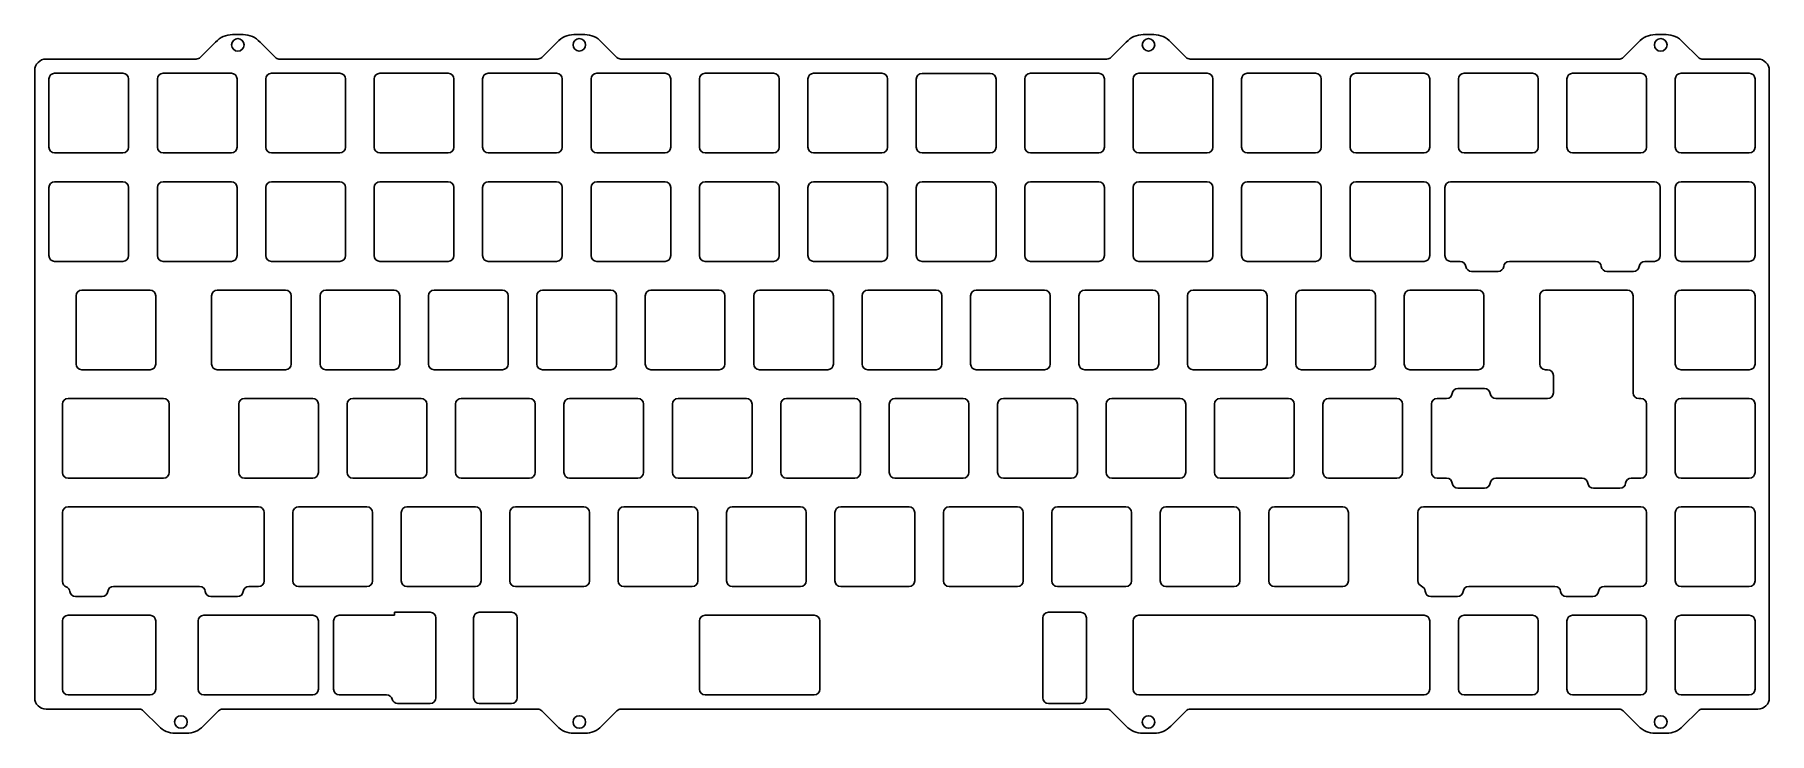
# Model space of a CAD drawing. Header units: millimetres. Extents: x 791 to 1096, y -975 to -852.
import ezdxf

# ---------------------------------------------------------------- set-up
doc = ezdxf.new("R2010")
doc.units = ezdxf.units.MM
doc.header["$MEASUREMENT"] = 0
doc.layers.add('SHAPE2DVIEW001', color=7, linetype='CONTINUOUS')

msp = doc.modelspace()

# ---------------------------------------------------------------- linework, layer by layer
at = {"layer": 'SHAPE2DVIEW001'}
for p, q in [((820.44, -856.02), (823.15, -853.31)), ((826.1, -852.02), (828, -852.02)), ((830.95, -853.32), (833.66, -856.03)), ((880.44, -856.02), (883.15, -853.31)), ((886.1, -852.02), (888.01, -852.02)), ((890.95, -853.31), (893.66, -856.02)), ((980.44, -856.02), (983.15, -853.31)), ((986.1, -852.02), (988.01, -852.02)), ((990.95, -853.31), (993.66, -856.02)), ((1070.44, -856.03), (1073.15, -853.32)), ((1076.1, -852.02), (1078, -852.02)), ((1080.95, -853.32), (1083.66, -856.03)), ((819.74, -856.31), (793.36, -856.31)), ((879.74, -856.31), (834.24, -856.31)), ((979.74, -856.31), (894.37, -856.31)), ((1069.87, -856.31), (994.37, -856.31)), ((1094.12, -856.31), (1084.24, -856.31)), ((791.36, -858.31), (791.36, -968.57)), ((794.86, -858.81), (806.86, -858.81)), ((813.91, -858.81), (825.91, -858.81)), ((832.96, -858.81), (844.96, -858.81)), ((852.01, -858.81), (864.01, -858.81)), ((871.06, -858.81), (883.06, -858.81)), ((890.11, -858.81), (902.11, -858.81)), ((909.16, -858.81), (921.16, -858.81)), ((928.21, -858.81), (940.21, -858.81)), ((947.26, -858.82), (959.26, -858.82)), ((966.31, -858.81), (978.31, -858.81)), ((985.36, -858.81), (997.36, -858.81)), ((1004.41, -858.81), (1016.41, -858.81)), ((1023.46, -858.81), (1035.46, -858.81)), ((1042.51, -858.81), (1054.51, -858.81)), ((1061.56, -858.81), (1073.56, -858.81)), ((1080.61, -858.81), (1092.61, -858.81)), ((1096.12, -968.57), (1096.12, -858.31)), ((793.86, -871.81), (793.86, -859.81)), ((807.86, -859.81), (807.86, -871.81)), ((812.91, -871.81), (812.91, -859.81)), ((826.91, -859.81), (826.91, -871.81)), ((831.96, -871.81), (831.96, -859.81)), ((845.96, -859.81), (845.96, -871.81)), ((851.01, -871.81), (851.01, -859.81)), ((865.01, -859.81), (865.01, -871.81)), ((870.06, -871.81), (870.06, -859.81)), ((884.06, -859.81), (884.06, -871.81)), ((889.11, -871.81), (889.11, -859.81)), ((903.11, -859.81), (903.11, -871.81)), ((908.16, -871.81), (908.16, -859.81)), ((922.16, -859.81), (922.16, -871.81)), ((927.21, -871.81), (927.21, -859.81)), ((941.21, -859.81), (941.21, -871.81)), ((946.26, -871.81), (946.26, -859.82)), ((960.26, -859.82), (960.26, -871.81)), ((965.31, -871.81), (965.31, -859.81)), ((979.31, -859.81), (979.31, -871.81)), ((984.36, -871.81), (984.36, -859.81)), ((998.36, -859.81), (998.36, -871.81)), ((1003.41, -871.81), (1003.41, -859.81)), ((1017.41, -859.81), (1017.41, -871.81)), ((1022.46, -871.81), (1022.46, -859.81)), ((1036.46, -859.81), (1036.46, -871.81)), ((1041.51, -871.81), (1041.51, -859.81)), ((1055.51, -859.81), (1055.51, -871.81)), ((1060.56, -871.81), (1060.56, -859.81)), ((1074.56, -859.81), (1074.56, -871.81)), ((1079.61, -871.81), (1079.61, -859.81)), ((1093.61, -859.81), (1093.61, -871.81)), ((806.86, -872.81), (794.86, -872.81)), ((825.91, -872.81), (813.91, -872.81)), ((844.96, -872.81), (832.96, -872.81)), ((864.01, -872.81), (852.01, -872.81)), ((883.06, -872.81), (871.06, -872.81)), ((902.11, -872.81), (890.11, -872.81)), ((921.16, -872.81), (909.16, -872.81)), ((940.21, -872.81), (928.21, -872.81)), ((959.26, -872.81), (947.26, -872.81)), ((978.31, -872.81), (966.31, -872.81)), ((997.36, -872.81), (985.36, -872.81)), ((1016.41, -872.81), (1004.41, -872.81)), ((1035.46, -872.81), (1023.46, -872.81)), ((1054.51, -872.81), (1042.51, -872.81)), ((1073.56, -872.81), (1061.56, -872.81)), ((1092.61, -872.81), (1080.61, -872.81)), ((793.86, -890.86), (793.86, -878.86)), ((794.86, -877.86), (806.86, -877.86)), ((807.86, -878.86), (807.86, -890.86)), ((812.91, -890.86), (812.91, -878.86)), ((813.91, -877.86), (825.91, -877.86)), ((826.91, -878.86), (826.91, -890.86)), ((831.96, -890.86), (831.96, -878.86)), ((832.96, -877.86), (844.96, -877.86)), ((845.96, -878.86), (845.96, -890.86)), ((851.01, -890.86), (851.01, -878.86)), ((852.01, -877.86), (864.01, -877.86)), ((865.01, -878.86), (865.01, -890.86)), ((870.06, -890.86), (870.06, -878.86)), ((871.06, -877.86), (883.06, -877.86)), ((884.06, -878.86), (884.06, -890.86)), ((889.11, -890.86), (889.11, -878.86)), ((890.11, -877.86), (902.11, -877.86)), ((903.11, -878.86), (903.11, -890.86)), ((908.16, -890.86), (908.16, -878.86)), ((909.16, -877.86), (921.16, -877.86)), ((922.16, -878.86), (922.16, -890.86)), ((927.21, -890.86), (927.21, -878.86)), ((928.21, -877.86), (940.21, -877.86)), ((941.21, -878.86), (941.21, -890.86)), ((946.26, -890.86), (946.26, -878.87)), ((947.26, -877.87), (959.26, -877.87)), ((960.26, -878.87), (960.26, -890.86)), ((965.31, -890.86), (965.31, -878.86)), ((966.31, -877.86), (978.31, -877.86)), ((979.31, -878.86), (979.31, -890.86)), ((984.36, -890.86), (984.36, -878.86)), ((985.36, -877.86), (997.36, -877.86)), ((998.36, -878.86), (998.36, -890.86)), ((1003.41, -890.86), (1003.41, -878.86)), ((1004.41, -877.86), (1016.41, -877.86)), ((1017.41, -878.86), (1017.41, -890.86)), ((1022.46, -890.86), (1022.46, -878.86)), ((1023.46, -877.86), (1035.46, -877.86)), ((1036.46, -878.86), (1036.46, -890.86)), ((1039.13, -890.86), (1039.13, -878.86)), ((1040.13, -877.86), (1075.94, -877.86)), ((1076.94, -878.86), (1076.94, -890.86)), ((1079.61, -890.86), (1079.61, -878.86)), ((1080.61, -877.86), (1092.61, -877.86)), ((1093.61, -878.86), (1093.61, -890.86)), ((806.86, -891.86), (794.86, -891.86)), ((825.91, -891.86), (813.91, -891.86)), ((844.96, -891.86), (832.96, -891.86)), ((864.01, -891.86), (852.01, -891.86)), ((883.06, -891.86), (871.06, -891.86)), ((902.11, -891.86), (890.11, -891.86)), ((921.16, -891.86), (909.16, -891.86)), ((940.21, -891.86), (928.21, -891.86)), ((959.26, -891.86), (947.26, -891.86)), ((978.31, -891.86), (966.31, -891.86)), ((997.36, -891.86), (985.36, -891.86)), ((1016.41, -891.86), (1004.41, -891.86)), ((1035.46, -891.86), (1023.46, -891.86)), ((1041.81, -891.86), (1040.13, -891.86)), ((1065.61, -891.86), (1050.45, -891.86)), ((1075.94, -891.86), (1074.26, -891.86)), ((1092.61, -891.86), (1080.61, -891.86)), ((1048.46, -893.63), (1043.8, -893.63)), ((1072.28, -893.63), (1067.6, -893.63)), ((798.62, -909.91), (798.62, -897.91)), ((799.62, -896.91), (811.63, -896.91)), ((812.63, -897.91), (812.63, -909.91)), ((822.44, -909.91), (822.44, -897.91)), ((823.44, -896.91), (835.44, -896.91)), ((836.44, -897.91), (836.44, -909.91)), ((841.49, -909.91), (841.49, -897.91)), ((842.49, -896.91), (854.49, -896.91)), ((855.49, -897.91), (855.49, -909.91)), ((860.54, -909.91), (860.54, -897.91)), ((861.54, -896.91), (873.54, -896.91)), ((874.54, -897.91), (874.54, -909.91)), ((879.59, -909.91), (879.59, -897.91)), ((880.59, -896.91), (892.59, -896.91)), ((893.59, -897.91), (893.59, -909.91)), ((898.64, -909.91), (898.64, -897.91)), ((899.64, -896.91), (911.64, -896.91)), ((912.64, -897.91), (912.64, -909.91)), ((917.69, -909.91), (917.69, -897.91)), ((918.69, -896.91), (930.69, -896.91)), ((931.69, -897.91), (931.69, -909.91)), ((936.74, -909.91), (936.74, -897.91)), ((937.74, -896.91), (949.74, -896.91)), ((950.74, -897.91), (950.74, -909.91)), ((955.79, -909.91), (955.79, -897.91)), ((956.79, -896.91), (968.79, -896.91)), ((969.79, -897.91), (969.79, -909.91)), ((974.84, -909.91), (974.84, -897.92)), ((975.84, -896.92), (987.84, -896.92)), ((988.84, -897.92), (988.84, -909.91)), ((993.89, -909.91), (993.89, -897.91)), ((994.89, -896.91), (1006.89, -896.91)), ((1007.89, -897.91), (1007.89, -909.91)), ((1012.94, -909.91), (1012.94, -897.91)), ((1013.94, -896.91), (1025.94, -896.91)), ((1026.94, -897.91), (1026.94, -909.91)), ((1031.99, -909.91), (1031.99, -897.91)), ((1032.99, -896.91), (1044.99, -896.91)), ((1045.99, -897.91), (1045.99, -909.91)), ((1055.8, -909.91), (1055.8, -897.91)), ((1056.8, -896.91), (1071.18, -896.91)), ((1072.18, -914.96), (1072.18, -897.91)), ((1079.61, -909.91), (1079.61, -897.91)), ((1080.61, -896.91), (1092.61, -896.91)), ((1093.61, -897.91), (1093.61, -909.91)), ((811.63, -910.91), (799.62, -910.91)), ((835.44, -910.91), (823.44, -910.91)), ((854.49, -910.91), (842.49, -910.91)), ((873.54, -910.91), (861.54, -910.91)), ((892.59, -910.91), (880.59, -910.91)), ((911.64, -910.91), (899.64, -910.91)), ((930.69, -910.91), (918.69, -910.91)), ((949.74, -910.91), (937.74, -910.91)), ((968.79, -910.91), (956.79, -910.91)), ((987.84, -910.91), (975.84, -910.91)), ((1006.89, -910.91), (994.89, -910.91)), ((1025.94, -910.91), (1013.94, -910.91)), ((1044.99, -910.91), (1032.99, -910.91)), ((1057.18, -910.91), (1056.8, -910.91)), ((1092.61, -910.91), (1080.61, -910.91)), ((1041.42, -914.19), (1046.08, -914.19)), ((1058.18, -914.96), (1058.18, -911.91)), ((796.24, -928.97), (796.24, -916.96)), ((797.24, -915.96), (814.01, -915.96)), ((815.01, -916.96), (815.01, -928.96)), ((827.2, -928.96), (827.2, -916.96)), ((828.2, -915.96), (840.2, -915.96)), ((841.2, -916.96), (841.2, -928.96)), ((846.25, -928.96), (846.25, -916.96)), ((847.25, -915.96), (859.25, -915.96)), ((860.25, -916.96), (860.25, -928.96)), ((865.3, -928.96), (865.3, -916.96)), ((866.3, -915.96), (878.3, -915.96)), ((879.3, -916.96), (879.3, -928.96)), ((884.35, -928.96), (884.35, -916.96)), ((885.35, -915.96), (897.35, -915.96)), ((898.35, -916.96), (898.35, -928.96)), ((903.4, -928.96), (903.4, -916.96)), ((904.4, -915.96), (916.4, -915.96)), ((917.4, -916.96), (917.4, -928.96)), ((922.45, -928.96), (922.45, -916.96)), ((923.45, -915.96), (935.45, -915.96)), ((936.45, -916.96), (936.45, -928.96)), ((941.5, -928.96), (941.5, -916.96)), ((942.5, -915.96), (954.5, -915.96)), ((955.5, -916.96), (955.5, -928.96)), ((960.55, -928.96), (960.55, -916.96)), ((961.55, -915.96), (973.55, -915.96)), ((974.55, -916.96), (974.55, -928.96)), ((979.6, -928.96), (979.6, -916.96)), ((980.6, -915.96), (992.6, -915.96)), ((993.6, -916.96), (993.6, -928.96)), ((998.65, -928.96), (998.65, -916.96)), ((999.65, -915.96), (1011.65, -915.96)), ((1012.65, -916.96), (1012.65, -928.96)), ((1017.7, -928.96), (1017.7, -916.96)), ((1018.7, -915.96), (1030.7, -915.96)), ((1031.7, -916.96), (1031.7, -928.96)), ((1036.75, -928.96), (1036.75, -916.96)), ((1037.75, -915.96), (1039.43, -915.96)), ((1048.07, -915.96), (1057.18, -915.96)), ((1073.18, -915.96), (1073.56, -915.96)), ((1074.56, -916.96), (1074.56, -928.96)), ((1079.61, -928.96), (1079.61, -916.96)), ((1080.61, -915.96), (1092.61, -915.96)), ((1093.61, -916.96), (1093.61, -928.96)), ((810.24, -929.97), (797.24, -929.97)), ((810.24, -929.96), (810.24, -929.97)), ((814.01, -929.96), (810.24, -929.96)), ((840.2, -929.96), (828.2, -929.96)), ((859.25, -929.96), (847.25, -929.96)), ((878.3, -929.96), (866.3, -929.96)), ((897.35, -929.96), (885.35, -929.96)), ((916.4, -929.96), (904.4, -929.96)), ((935.45, -929.96), (923.45, -929.96)), ((954.5, -929.96), (942.5, -929.96)), ((973.55, -929.96), (961.55, -929.96)), ((992.6, -929.96), (980.6, -929.96)), ((1011.65, -929.96), (999.65, -929.96)), ((1030.7, -929.96), (1018.7, -929.96)), ((1039.43, -929.96), (1037.75, -929.96)), ((1046.08, -931.73), (1041.42, -931.73)), ((1050.75, -929.96), (1048.07, -929.96)), ((1063.23, -929.96), (1050.75, -929.96)), ((1069.89, -931.73), (1065.22, -931.73)), ((1073.56, -929.96), (1071.88, -929.96)), ((1092.61, -929.96), (1080.61, -929.96)), ((797.24, -935.01), (830.68, -935.01)), ((837.72, -935.01), (849.73, -935.01)), ((856.77, -935.01), (868.78, -935.01)), ((875.82, -935.01), (887.83, -935.01)), ((894.87, -935.01), (906.88, -935.01)), ((913.92, -935.01), (925.93, -935.01)), ((932.97, -935.01), (944.98, -935.01)), ((952.02, -935.01), (964.03, -935.01)), ((971.07, -935.01), (983.08, -935.01)), ((990.12, -935.01), (1002.12, -935.01)), ((1009.17, -935.01), (1021.18, -935.01)), ((1035.37, -935.01), (1073.56, -935.01)), ((1080.61, -935.01), (1092.61, -935.01)), ((796.24, -948.14), (796.24, -936.01)), ((831.68, -936.01), (831.68, -948.01)), ((836.72, -948.01), (836.72, -936.01)), ((850.73, -936.01), (850.73, -948.01)), ((855.77, -948.01), (855.77, -936.01)), ((869.78, -936.01), (869.78, -948.01)), ((874.82, -948.01), (874.82, -936.01)), ((888.83, -936.01), (888.83, -948.01)), ((893.87, -948.01), (893.87, -936.01)), ((907.88, -936.01), (907.88, -948.01)), ((912.92, -948.01), (912.92, -936.01)), ((926.93, -936.01), (926.93, -948.01)), ((931.97, -948.01), (931.97, -936.01)), ((945.98, -936.01), (945.98, -948.01)), ((951.02, -948.01), (951.02, -936.01)), ((965.03, -936.01), (965.03, -948.01)), ((970.07, -948.01), (970.07, -936.01)), ((984.08, -936.01), (984.08, -948.01)), ((989.12, -948.01), (989.12, -936.01)), ((1003.12, -936.01), (1003.12, -948.01)), ((1008.17, -948.01), (1008.17, -936.01)), ((1022.18, -936.01), (1022.18, -948.01)), ((1034.37, -948.01), (1034.37, -936.01)), ((1074.56, -936.01), (1074.56, -948.01)), ((1079.61, -948.01), (1079.61, -936.01)), ((1093.61, -936.01), (1093.61, -948.01)), ((803.21, -950.78), (798.54, -950.78)), ((820.34, -949.01), (805.19, -949.01)), ((827.01, -950.78), (822.33, -950.78)), ((830.68, -949.01), (828.99, -949.01)), ((849.73, -949.01), (837.72, -949.01)), ((868.78, -949.01), (856.77, -949.01)), ((887.83, -949.01), (875.82, -949.01)), ((906.88, -949.01), (894.87, -949.01)), ((925.93, -949.01), (913.92, -949.01)), ((944.98, -949.01), (932.97, -949.01)), ((964.03, -949.01), (952.02, -949.01)), ((983.08, -949.01), (971.07, -949.01)), ((1002.12, -949.01), (990.12, -949.01)), ((1021.18, -949.01), (1009.17, -949.01)), ((1041.32, -950.78), (1036.67, -950.78)), ((1058.47, -949.01), (1043.31, -949.01)), ((1065.12, -950.78), (1060.45, -950.78)), ((1073.56, -949.01), (1067.1, -949.01)), ((1092.61, -949.01), (1080.61, -949.01)), ((860.84, -953.54), (854.57, -953.54)), ((854.57, -954.06), (854.57, -953.54)), ((869.48, -953.54), (875.13, -953.54)), ((969.49, -953.54), (975.13, -953.54)), ((796.24, -967.06), (796.24, -955.06)), ((797.24, -954.06), (811.63, -954.06)), ((812.63, -955.06), (812.63, -967.06)), ((820.06, -967.06), (820.06, -955.06)), ((821.06, -954.06), (840.2, -954.06)), ((841.2, -955.06), (841.2, -967.06)), ((843.87, -967.06), (843.87, -955.06)), ((844.87, -954.06), (854.57, -954.06)), ((861.84, -954.54), (861.84, -968.56)), ((868.48, -968.56), (868.48, -954.54)), ((876.13, -954.54), (876.13, -968.56)), ((908.16, -967.06), (908.16, -955.06)), ((909.16, -954.06), (928.31, -954.06)), ((929.31, -955.06), (929.31, -967.06)), ((968.49, -968.56), (968.49, -954.54)), ((976.13, -954.54), (976.13, -968.56)), ((984.36, -967.06), (984.36, -955.06)), ((985.36, -954.06), (1035.46, -954.06)), ((1036.46, -955.06), (1036.46, -967.06)), ((1041.51, -967.06), (1041.51, -955.06)), ((1042.51, -954.06), (1054.51, -954.06)), ((1055.51, -955.06), (1055.51, -961.55)), ((1060.56, -967.06), (1060.56, -955.06)), ((1061.56, -954.06), (1073.56, -954.06)), ((1074.56, -955.06), (1074.56, -967.06)), ((1079.61, -967.06), (1079.61, -955.06)), ((1080.61, -954.06), (1092.61, -954.06)), ((1093.61, -955.06), (1093.61, -967.06)), ((1055.51, -961.55), (1055.51, -967.06)), ((811.63, -968.06), (797.24, -968.06)), ((840.2, -968.06), (821.06, -968.06)), ((853.19, -968.06), (844.87, -968.06)), ((928.31, -968.06), (909.16, -968.06)), ((1035.46, -968.06), (985.36, -968.06)), ((1054.51, -968.06), (1042.51, -968.06)), ((1073.56, -968.06), (1061.56, -968.06)), ((1092.61, -968.06), (1080.61, -968.06)), ((793.36, -970.57), (801, -970.57)), ((801.11, -970.56), (809.74, -970.56)), ((813.15, -973.56), (810.44, -970.85)), ((823.66, -970.85), (820.95, -973.56)), ((824.37, -970.56), (855.61, -970.56)), ((860.84, -969.56), (855.12, -969.56)), ((855.72, -970.57), (879.74, -970.57)), ((875.13, -969.56), (869.48, -969.56)), ((883.15, -973.57), (880.44, -970.86)), ((893.66, -970.86), (890.95, -973.57)), ((894.37, -970.57), (915.76, -970.57)), ((915.87, -970.56), (970.37, -970.56)), ((975.13, -969.56), (969.49, -969.56)), ((970.48, -970.57), (979.74, -970.57)), ((983.15, -973.57), (980.44, -970.86)), ((993.66, -970.86), (990.95, -973.57)), ((994.37, -970.57), (1032.53, -970.57)), ((1032.64, -970.56), (1069.74, -970.56)), ((1073.15, -973.56), (1070.44, -970.85)), ((1083.66, -970.85), (1080.95, -973.56)), ((1084.37, -970.56), (1087.14, -970.56)), ((1087.25, -970.57), (1094.12, -970.57)), ((816.06, -974.81), (818.05, -974.81)), ((886.05, -974.81), (888.05, -974.81)), ((986.05, -974.81), (988.05, -974.81)), ((1076.06, -974.81), (1078.05, -974.81))]:
    msp.add_line(p, q, dxfattribs=at)
for centre in [(827.05, -853.82), (887.05, -853.81), (987.05, -853.81), (1077.05, -853.82), (817.05, -972.81), (887.05, -972.82), (987.05, -972.82), (1077.05, -972.81)]:
    msp.add_circle(centre, 1.1, dxfattribs=at)
for centre, radius, start, end in [((826.1, -856.02), 4, 90, 137.3861), ((828, -856.02), 4, 42.4542, 90), ((886.1, -856.02), 4, 90, 137.3861), ((888.01, -856.02), 4, 42.6139, 90), ((986.1, -856.02), 4, 90, 137.3861), ((988.01, -856.02), 4, 42.6139, 90), ((1076.1, -856.02), 4, 90, 137.5458), ((1078, -856.02), 4, 42.4542, 90), ((793.36, -858.31), 2, 90, 180), ((819.74, -855.31), 1, -90, -45), ((834.37, -855.32), 1, -135, -97.3502), ((879.74, -855.31), 1, -90, -45), ((894.37, -855.31), 1, -135, -90), ((979.74, -855.31), 1, -90, -45), ((994.37, -855.31), 1, -135, -90), ((1069.74, -855.32), 1, -82.6498, -45), ((1084.37, -855.32), 1, -135, -97.3502), ((1094.12, -858.31), 2, 0, 90), ((794.86, -859.81), 1, 90, 180), ((806.86, -859.81), 1, 0, 90), ((813.91, -859.81), 1, 90, 180), ((825.91, -859.81), 1, 0, 90), ((832.96, -859.81), 1, 90, 180), ((844.96, -859.81), 1, 0, 90), ((852.01, -859.81), 1, 90, 180), ((864.01, -859.81), 1, 0, 90), ((871.06, -859.81), 1, 90, 180), ((883.06, -859.81), 1, 0, 90), ((890.11, -859.81), 1, 90, 180), ((902.11, -859.81), 1, 0, 90), ((909.16, -859.81), 1, 90, 180), ((921.16, -859.81), 1, 0, 90), ((928.21, -859.81), 1, 90, 180), ((940.21, -859.81), 1, 0, 90), ((947.26, -859.82), 1, 90, 180), ((959.26, -859.82), 1, 0, 90), ((966.31, -859.81), 1, 90, 180), ((978.31, -859.81), 1, 0, 90), ((985.36, -859.81), 1, 90, 180), ((997.36, -859.81), 1, 0, 90), ((1004.41, -859.81), 1, 90, 180), ((1016.41, -859.81), 1, 0, 90), ((1023.46, -859.81), 1, 90, 180), ((1035.46, -859.81), 1, 0, 90), ((1042.51, -859.81), 1, 90, 180), ((1054.51, -859.81), 1, 0, 90), ((1061.56, -859.81), 1, 90, 180), ((1073.56, -859.81), 1, 0, 90), ((1080.61, -859.81), 1, 90, 180), ((1092.61, -859.81), 1, 0, 90), ((794.86, -871.81), 1, 180, -90), ((806.86, -871.81), 1, -90, 0), ((813.91, -871.81), 1, 180, -90), ((825.91, -871.81), 1, -90, 0), ((832.96, -871.81), 1, 180, -90), ((844.96, -871.81), 1, -90, 0), ((852.01, -871.81), 1, 180, -90), ((864.01, -871.81), 1, -90, 0), ((871.06, -871.81), 1, 180, -90), ((883.06, -871.81), 1, -90, 0), ((890.11, -871.81), 1, 180, -90), ((902.11, -871.81), 1, -90, 0), ((909.16, -871.81), 1, 180, -90), ((921.16, -871.81), 1, -90, 0), ((928.21, -871.81), 1, 180, -90), ((940.21, -871.81), 1, -90, 0), ((947.26, -871.81), 1, 180, -90), ((959.26, -871.81), 1, -90, 0), ((966.31, -871.81), 1, 180, -90), ((978.31, -871.81), 1, -90, 0), ((985.36, -871.81), 1, 180, -90), ((997.36, -871.81), 1, -90, 0), ((1004.41, -871.81), 1, 180, -90), ((1016.41, -871.81), 1, -90, 0), ((1023.46, -871.81), 1, 180, -90), ((1035.46, -871.81), 1, -90, 0), ((1042.51, -871.81), 1, 180, -90), ((1054.51, -871.81), 1, -90, 0), ((1061.56, -871.81), 1, 180, -90), ((1073.56, -871.81), 1, -90, 0), ((1080.61, -871.81), 1, 180, -90), ((1092.61, -871.81), 1, -90, 0), ((794.86, -878.86), 1, 90, 180), ((806.86, -878.86), 1, 0, 90), ((813.91, -878.86), 1, 90, 180), ((825.91, -878.86), 1, 0, 90), ((832.96, -878.86), 1, 90, 180), ((844.96, -878.86), 1, 0, 90), ((852.01, -878.86), 1, 90, 180), ((864.01, -878.86), 1, 0, 90), ((871.06, -878.86), 1, 90, 180), ((883.06, -878.86), 1, 0, 90), ((890.11, -878.86), 1, 90, 180), ((902.11, -878.86), 1, 0, 90), ((909.16, -878.86), 1, 90, 180), ((921.16, -878.86), 1, 0, 90), ((928.21, -878.86), 1, 90, 180), ((940.21, -878.86), 1, 0, 90), ((947.26, -878.87), 1, 90, 180), ((959.26, -878.87), 1, 0, 90), ((966.31, -878.86), 1, 90, 180), ((978.31, -878.86), 1, 0, 90), ((985.36, -878.86), 1, 90, 180), ((997.36, -878.86), 1, 0, 90), ((1004.41, -878.86), 1, 90, 180), ((1016.41, -878.86), 1, 0, 90), ((1023.46, -878.86), 1, 90, 180), ((1035.46, -878.86), 1, 0, 90), ((1040.13, -878.86), 1, 90, 180), ((1075.94, -878.86), 1, 0, 90), ((1080.61, -878.86), 1, 90, 180), ((1092.61, -878.86), 1, 0, 90), ((794.86, -890.86), 1, 180, -90), ((806.86, -890.86), 1, -90, 0), ((813.91, -890.86), 1, 180, -90), ((825.91, -890.86), 1, -90, 0), ((832.96, -890.86), 1, 180, -90), ((844.96, -890.86), 1, -90, 0), ((852.01, -890.86), 1, 180, -90), ((864.01, -890.86), 1, -90, 0), ((871.06, -890.86), 1, 180, -90), ((883.06, -890.86), 1, -90, 0), ((890.11, -890.86), 1, 180, -90), ((902.11, -890.86), 1, -90, 0), ((909.16, -890.86), 1, 180, -90), ((921.16, -890.86), 1, -90, 0), ((928.21, -890.86), 1, 180, -90), ((940.21, -890.86), 1, -90, 0), ((947.26, -890.86), 1, 180, -90), ((959.26, -890.86), 1, -90, 0), ((966.31, -890.86), 1, 180, -90), ((978.31, -890.86), 1, -90, 0), ((985.36, -890.86), 1, 180, -90), ((997.36, -890.86), 1, -90, 0), ((1004.41, -890.86), 1, 180, -90), ((1016.41, -890.86), 1, -90, 0), ((1023.46, -890.86), 1, 180, -90), ((1035.46, -890.86), 1, -90, 0), ((1040.13, -890.86), 1, 180, -90), ((1041.81, -892.86), 1, 6.6037, 90), ((1043.8, -892.63), 1, -173.3963, -90), ((1048.46, -892.63), 1, -90, -6.6037), ((1050.45, -892.86), 1, 90, 173.3963), ((1065.61, -892.86), 1, 6.6037, 90), ((1067.6, -892.63), 1, -173.3963, -90), ((1072.28, -892.63), 1, -90, -6.6037), ((1074.26, -892.86), 1, 90, 173.3963), ((1075.94, -890.86), 1, -90, 0), ((1080.61, -890.86), 1, 180, -90), ((1092.61, -890.86), 1, -90, 0), ((799.62, -897.91), 1, 90, 180), ((811.63, -897.91), 1, 0, 90), ((823.44, -897.91), 1, 90, 180), ((835.44, -897.91), 1, 0, 90), ((842.49, -897.91), 1, 90, 180), ((854.49, -897.91), 1, 0, 90), ((861.54, -897.91), 1, 90, 180), ((873.54, -897.91), 1, 0, 90), ((880.59, -897.91), 1, 90, 180), ((892.59, -897.91), 1, 0, 90), ((899.64, -897.91), 1, 90, 180), ((911.64, -897.91), 1, 0, 90), ((918.69, -897.91), 1, 90, 180), ((930.69, -897.91), 1, 0, 90), ((937.74, -897.91), 1, 90, 180), ((949.74, -897.91), 1, 0, 90), ((956.79, -897.91), 1, 90, 180), ((968.79, -897.91), 1, 0, 90), ((975.84, -897.92), 1, 90, 180), ((987.84, -897.92), 1, 0, 90), ((994.89, -897.91), 1, 90, 180), ((1006.89, -897.91), 1, 0, 90), ((1013.94, -897.91), 1, 90, 180), ((1025.94, -897.91), 1, 0, 90), ((1032.99, -897.91), 1, 90, 180), ((1044.99, -897.91), 1, 0, 90), ((1056.8, -897.91), 1, 90, 180), ((1071.18, -897.91), 1, 0, 90), ((1080.61, -897.91), 1, 90, 180), ((1092.61, -897.91), 1, 0, 90), ((799.62, -909.91), 1, 180, -90), ((811.63, -909.91), 1, -90, 0), ((823.44, -909.91), 1, 180, -90), ((835.44, -909.91), 1, -90, 0), ((842.49, -909.91), 1, 180, -90), ((854.49, -909.91), 1, -90, 0), ((861.54, -909.91), 1, 180, -90), ((873.54, -909.91), 1, -90, 0), ((880.59, -909.91), 1, 180, -90), ((892.59, -909.91), 1, -90, 0), ((899.64, -909.91), 1, 180, -90), ((911.64, -909.91), 1, -90, 0), ((918.69, -909.91), 1, 180, -90), ((930.69, -909.91), 1, -90, 0), ((937.74, -909.91), 1, 180, -90), ((949.74, -909.91), 1, -90, 0), ((956.79, -909.91), 1, 180, -90), ((968.79, -909.91), 1, -90, 0), ((975.84, -909.91), 1, 180, -90), ((987.84, -909.91), 1, -90, 0), ((994.89, -909.91), 1, 180, -90), ((1006.89, -909.91), 1, -90, 0), ((1013.94, -909.91), 1, 180, -90), ((1025.94, -909.91), 1, -90, 0), ((1032.99, -909.91), 1, 180, -90), ((1044.99, -909.91), 1, -90, 0), ((1056.8, -909.91), 1, 180, -90), ((1057.18, -911.91), 1, 0, 90), ((1080.61, -909.91), 1, 180, -90), ((1092.61, -909.91), 1, -90, 0), ((1041.42, -915.19), 1, 90, 173.3935), ((1046.08, -915.19), 1, 6.6065, 90), ((797.24, -916.96), 1, 90, 180), ((814.01, -916.96), 1, 0, 90), ((828.2, -916.96), 1, 90, 180), ((840.2, -916.96), 1, 0, 90), ((847.25, -916.96), 1, 90, 180), ((859.25, -916.96), 1, 0, 90), ((866.3, -916.96), 1, 90, 180), ((878.3, -916.96), 1, 0, 90), ((885.35, -916.96), 1, 90, 180), ((897.35, -916.96), 1, 0, 90), ((904.4, -916.96), 1, 90, 180), ((916.4, -916.96), 1, 0, 90), ((923.45, -916.96), 1, 90, 180), ((935.45, -916.96), 1, 0, 90), ((942.5, -916.96), 1, 90, 180), ((954.5, -916.96), 1, 0, 90), ((961.55, -916.96), 1, 90, 180), ((973.55, -916.96), 1, 0, 90), ((980.6, -916.96), 1, 90, 180), ((992.6, -916.96), 1, 0, 90), ((999.65, -916.96), 1, 90, 180), ((1011.65, -916.96), 1, 0, 90), ((1018.7, -916.96), 1, 90, 180), ((1030.7, -916.96), 1, 0, 90), ((1037.75, -916.96), 1, 90, 180), ((1039.43, -914.96), 1, -90, -6.6065), ((1048.07, -914.96), 1, -173.3935, -90), ((1057.18, -914.96), 1, -90, 0), ((1073.18, -914.96), 1, 180, -90), ((1073.56, -916.96), 1, 0, 90), ((1080.61, -916.96), 1, 90, 180), ((1092.61, -916.96), 1, 0, 90), ((797.24, -928.97), 1, 180, -90), ((814.01, -928.96), 1, -90, 0), ((828.2, -928.96), 1, 180, -90), ((840.2, -928.96), 1, -90, 0), ((847.25, -928.96), 1, 180, -90), ((859.25, -928.96), 1, -90, 0), ((866.3, -928.96), 1, 180, -90), ((878.3, -928.96), 1, -90, 0), ((885.35, -928.96), 1, 180, -90), ((897.35, -928.96), 1, -90, 0), ((904.4, -928.96), 1, 180, -90), ((916.4, -928.96), 1, -90, 0), ((923.45, -928.96), 1, 180, -90), ((935.45, -928.96), 1, -90, 0), ((942.5, -928.96), 1, 180, -90), ((954.5, -928.96), 1, -90, 0), ((961.55, -928.96), 1, 180, -90), ((973.55, -928.96), 1, -90, 0), ((980.6, -928.96), 1, 180, -90), ((992.6, -928.96), 1, -90, 0), ((999.65, -928.96), 1, 180, -90), ((1011.65, -928.96), 1, -90, 0), ((1018.7, -928.96), 1, 180, -90), ((1030.7, -928.96), 1, -90, 0), ((1037.75, -928.96), 1, 180, -90), ((1073.56, -928.96), 1, -90, 0), ((1080.61, -928.96), 1, 180, -90), ((1092.61, -928.96), 1, -90, 0), ((1039.43, -930.96), 1, 6.6065, 90), ((1041.42, -930.73), 1, -173.3935, -90), ((1046.08, -930.73), 1, -90, -6.6065), ((1048.07, -930.96), 1, 90, 173.3935), ((1063.23, -930.96), 1, 6.6037, 90), ((1065.22, -930.73), 1, -173.3963, -90), ((1069.89, -930.73), 1, -90, -6.6037), ((1071.88, -930.96), 1, 90, 173.3963), ((797.24, -936.01), 1, 90, 180), ((830.68, -936.01), 1, 0, 90), ((837.72, -936.01), 1, 90, 180), ((849.73, -936.01), 1, 0, 90), ((856.77, -936.01), 1, 90, 180), ((868.78, -936.01), 1, 0, 90), ((875.82, -936.01), 1, 90, 180), ((887.83, -936.01), 1, 0, 90), ((894.87, -936.01), 1, 90, 180), ((906.88, -936.01), 1, 0, 90), ((913.92, -936.01), 1, 90, 180), ((925.93, -936.01), 1, 0, 90), ((932.97, -936.01), 1, 90, 180), ((944.98, -936.01), 1, 0, 90), ((952.02, -936.01), 1, 90, 180), ((964.03, -936.01), 1, 0, 90), ((971.07, -936.01), 1, 90, 180), ((983.08, -936.01), 1, 0, 90), ((990.12, -936.01), 1, 90, 180), ((1002.12, -936.01), 1, 0, 90), ((1009.17, -936.01), 1, 90, 180), ((1021.18, -936.01), 1, 0, 90), ((1035.37, -936.01), 1, 90, 180), ((1073.56, -936.01), 1, 0, 90), ((1080.61, -936.01), 1, 90, 180), ((1092.61, -936.01), 1, 0, 90), ((797.24, -948.14), 1, 180, -110.1109), ((796.56, -950.01), 1, 6.6152, 69.8891), ((798.54, -949.78), 1, -173.3848, -90), ((803.21, -949.78), 1, -90, -6.6152), ((805.19, -950.01), 1, 90, 173.3848), ((820.34, -950.01), 1, 6.6152, 90), ((822.33, -949.78), 1, -173.3848, -90), ((827.01, -949.78), 1, -90, -6.6152), ((828.99, -950.01), 1, 90, 173.3848), ((830.68, -948.01), 1, -90, 0), ((837.72, -948.01), 1, 180, -90), ((849.73, -948.01), 1, -90, 0), ((856.77, -948.01), 1, 180, -90), ((868.78, -948.01), 1, -90, 0), ((875.82, -948.01), 1, 180, -90), ((887.83, -948.01), 1, -90, 0), ((894.87, -948.01), 1, 180, -90), ((906.88, -948.01), 1, -90, 0), ((913.92, -948.01), 1, 180, -90), ((925.93, -948.01), 1, -90, 0), ((932.97, -948.01), 1, 180, -90), ((944.98, -948.01), 1, -90, 0), ((952.02, -948.01), 1, 180, -90), ((964.03, -948.01), 1, -90, 0), ((971.07, -948.01), 1, 180, -90), ((983.08, -948.01), 1, -90, 0), ((990.12, -948.01), 1, 180, -90), ((1002.12, -948.01), 1, -90, 0), ((1009.17, -948.01), 1, 180, -90), ((1021.18, -948.01), 1, -90, 0), ((1035.37, -948.01), 1, 180, -110.4263), ((1034.67, -949.89), 1, 2.9877, 69.5737), ((1036.67, -949.78), 1, -177.0123, -90), ((1041.32, -949.78), 1, -90, -6.6036), ((1043.31, -950.01), 1, 90, 173.3964), ((1058.47, -950.01), 1, 6.6036, 90), ((1060.45, -949.78), 1, -173.3964, -90), ((1065.12, -949.78), 1, -90, -6.6036), ((1067.1, -950.01), 1, 90, 173.3964), ((1073.56, -948.01), 1, -90, 0), ((1080.61, -948.01), 1, 180, -90), ((1092.61, -948.01), 1, -90, 0), ((860.84, -954.54), 1, 0, 90), ((869.48, -954.54), 1, 90, 180), ((875.13, -954.54), 1, 0, 90), ((969.49, -954.54), 1, 90, 180), ((975.13, -954.54), 1, 0, 90), ((797.24, -955.06), 1, 90, 180), ((811.63, -955.06), 1, 0, 90), ((821.06, -955.06), 1, 90, 180), ((840.2, -955.06), 1, 0, 90), ((844.87, -955.06), 1, 90, 180), ((909.16, -955.06), 1, 90, 180), ((928.31, -955.06), 1, 0, 90), ((985.36, -955.06), 1, 90, 180), ((1035.46, -955.06), 1, 0, 90), ((1042.51, -955.06), 1, 90, 180), ((1054.51, -955.06), 1, 0, 90), ((1061.56, -955.06), 1, 90, 180), ((1073.56, -955.06), 1, 0, 90), ((1080.61, -955.06), 1, 90, 180), ((1092.61, -955.06), 1, 0, 90), ((793.36, -968.57), 2, 180, -90), ((797.24, -967.06), 1, 180, -90), ((811.63, -967.06), 1, -90, 0), ((821.06, -967.06), 1, 180, -90), ((840.2, -967.06), 1, -90, 0), ((844.87, -967.06), 1, 180, -90), ((853.19, -969.06), 1, 14.4893, 90), ((855.12, -968.56), 1, -165.5107, -90), ((860.84, -968.56), 1, -90, 0), ((869.48, -968.56), 1, 180, -90), ((875.13, -968.56), 1, -90, 0), ((909.16, -967.06), 1, 180, -90), ((928.31, -967.06), 1, -90, 0), ((969.49, -968.56), 1, 180, -90), ((975.13, -968.56), 1, -90, 0), ((985.36, -967.06), 1, 180, -90), ((1035.46, -967.06), 1, -90, 0), ((1042.51, -967.06), 1, 180, -90), ((1054.51, -967.06), 1, -90, 0), ((1061.56, -967.06), 1, 180, -90), ((1073.56, -967.06), 1, -90, 0), ((1080.61, -967.06), 1, 180, -90), ((1092.61, -967.06), 1, -90, 0), ((1094.12, -968.57), 2, -90, 0), ((801.11, -971.31), 0.75, 90, 98.4892), ((809.74, -971.56), 1, 45, 90), ((824.37, -971.56), 1, 90, 135), ((855.61, -971.31), 0.75, 81.5108, 90), ((879.74, -971.57), 1, 45, 90), ((894.37, -971.57), 1, 90, 135), ((915.87, -971.31), 0.75, 90, 98.4892), ((970.37, -971.31), 0.75, 81.5108, 90), ((979.74, -971.57), 1, 45, 90), ((994.37, -971.57), 1, 90, 135), ((1032.64, -971.31), 0.75, 90, 98.4892), ((1069.74, -971.56), 1, 45, 90), ((1084.37, -971.56), 1, 90, 135), ((1087.14, -971.31), 0.75, 81.5108, 90), ((816.06, -970.81), 4, -136.6057, -90), ((818.05, -970.81), 4, -90, -43.3943), ((886.05, -970.81), 4, -136.4435, -90), ((888.05, -970.81), 4, -90, -43.5565), ((986.05, -970.81), 4, -136.4435, -90), ((988.05, -970.81), 4, -90, -43.5565), ((1076.06, -970.81), 4, -136.6057, -90), ((1078.05, -970.81), 4, -90, -43.3943)]:
    msp.add_arc(centre, radius, start, end, dxfattribs=at)

doc.saveas('drawing.dxf')
